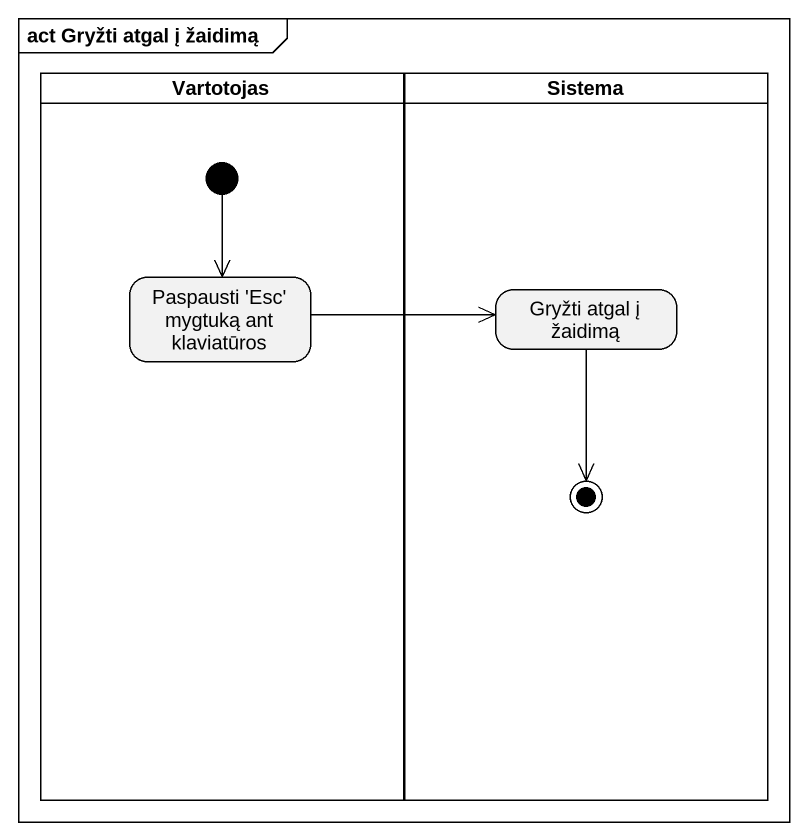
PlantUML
@startuml
mainframe act Gryžti atgal į žaidimą
hide empty description
state Vartotojas <<partition>> {
  state "Paspausti 'Esc' mygtuką ant klaviatūros" as Paspausti_Esc_mygtuką_ant
  [*] --> Paspausti_Esc_mygtuką_ant
}
state Sistema <<partition>> {
  state "Gryžti atgal į žaidimą" as Gryžti_atgal_į_žaidimą
  Gryžti_atgal_į_žaidimą --> [*]
}
Paspausti_Esc_mygtuką_ant -right-> Gryžti_atgal_į_žaidimą
@enduml
